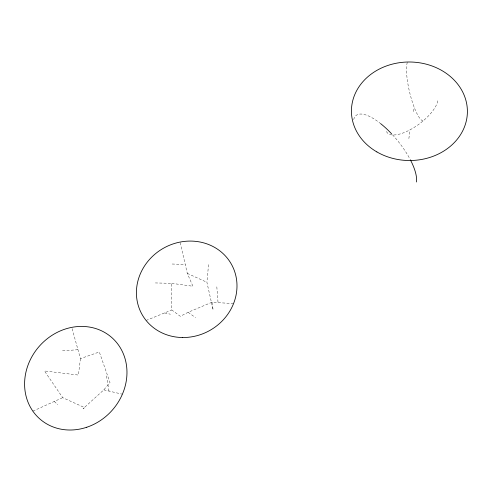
<?xml version="1.0" encoding="UTF-8"?>
<svg xmlns="http://www.w3.org/2000/svg" width="492" height="492" viewBox="0 0 492 492"><rect width="100%" height="100%" fill="white"/><g stroke="black" fill="none" stroke-linecap="round" stroke-linejoin="round"><path stroke-width="0.37" stroke-dasharray="2.46 1.84" d="M233.534 303.632L211.99 302.236L213.147 309.985L206.898 282.267L208.547 264.647M80.436 358.625L78.419 375.064L44.452 370.943L62.699 397.653L84.704 407.659L83.068 408.717L103.812 389.861L110.017 382.604L99.304 351.983L80.436 358.625L71.764 327.371M408.87 138.584L410.002 129.839M413.6 111.592L414.178 107.219M211.99 302.236L188.098 312.303L180.318 316.294L171.813 309.978L171.782 283.337L155.392 282.943M32.859 411.152L62.699 397.653M146.099 320.458L171.813 309.978M62.533 350.833L77.964 349.714M172.182 264.019L185.244 264.475M171.782 283.337L192.907 286.258L187.311 273.411L180.054 242.076M164.58 312.924L170.41 314.216M103.812 389.861L122.391 394.215M187.311 273.411L206.898 282.267M188.098 312.303L195.508 317.586M54.311 401.447L57.847 404.762M106.42 375.943L109.027 391.085M216.831 286.848L218.042 302.629M353.717 119.55A45.904 16.421 51 0 1 379.99 123.123M392.536 134.808A45.904 16.421 51 0 1 410.125 159.359M437.763 100.811A31.027 12.337 -36.6 0 1 411.859 128.812A31.027 12.337 -36.6 0 1 386.152 130.411M423.058 120.946A31.47 7.245 76.7 0 1 410.463 95.596A31.47 7.245 76.7 0 1 407.431 62.023"/><path stroke-width="0.74" d="M380.47 123.498A45.904 16.421 51 0 1 391.589 133.787M410.42 159.912A45.904 16.421 51 0 1 416.404 181.997M376.878 151.923A57.982 49.261 0.7 0 0 467.246 115.017A57.982 49.261 0.7 0 0 384.129 66.844A57.982 49.261 0.7 0 0 376.878 151.923M182.507 337.524A51.26 47.195 -29.7 0 0 232.199 265.705A51.26 47.195 -29.7 0 0 145.392 264.678A51.26 47.195 -29.7 0 0 182.507 337.524M86.795 427.234A54.323 48.499 -48 0 0 113.572 339.209A54.323 48.499 -48 0 0 26.98 368.225A54.323 48.499 -48 0 0 86.795 427.234"/></g></svg>
